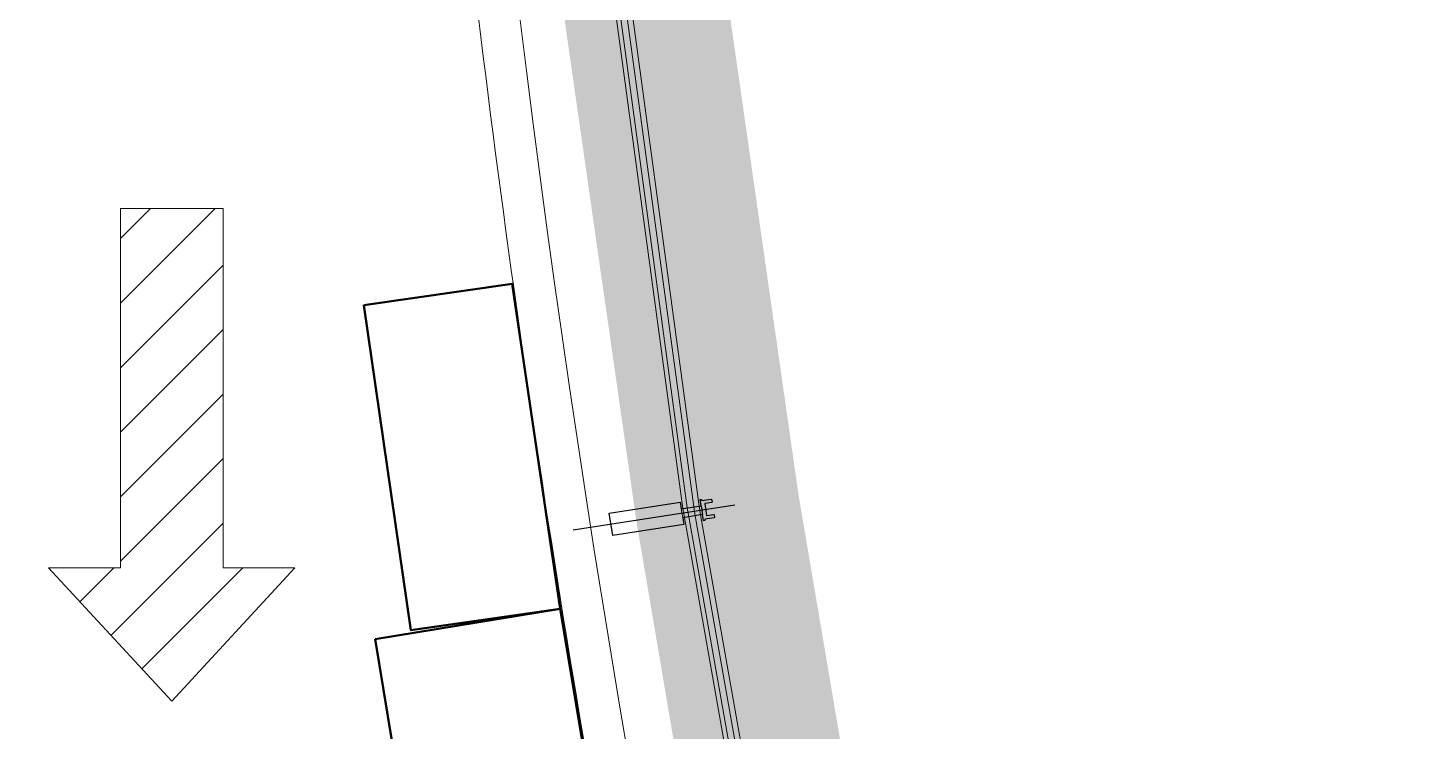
# Model space of a CAD drawing. Header units: centimetres. Extents: x 139057 to 200038, y 34824 to 80516.
# Drawn here: x 166752.8 to 167088.1, y 52100.7 to 52272.1 of the extents above; entities that cross this region are included whole.
import ezdxf

# ---------------------------------------------------------------- set-up
doc = ezdxf.new("R2010")
doc.units = ezdxf.units.CM
doc.header["$LTSCALE"] = 100
doc.linetypes.add('GI-ST-ESC-P1$0$CENTER', pattern=[50.8, 31.75, -6.35, 6.35, -6.35])
doc.linetypes.add('TRATTO-PUNTO', pattern=[1, 0.5, -0.25, 0, -0.25])
doc.layers.get('0').update_dxf_attribs({"lineweight": 0})
doc.layers.get('Defpoints').update_dxf_attribs({"lineweight": 0})
for name, color, linetype, lineweight in [('437_RIVESTIMENTI_001-AM_0', 13, 'Continuous', 0), ('441_SERRAMENTI_001-AM_0', 1, 'Continuous', 0), ('481_SIMBOLI_VVF_001-AM_0', 7, 'Continuous', 0), ('560_LAY_OUT_ARREDI_001-AM_0', 150, 'Continuous', 50)]:
    doc.layers.add(name, color=color, linetype=linetype, lineweight=lineweight)
for name, color, linetype in [('_s_09_Perimetro_proprietà', 40, 'Continuous'), ('A-FACCIATA MONTANTI', 13, 'Continuous'), ('GI-ST-ESC-P1$0$A-CLNG-GLAZ', 1, 'Continuous'), ('GI-ST-ESC-P1$0$A-GLAZ-MULL', 1, 'Continuous')]:
    doc.layers.add(name, color=color, linetype=linetype)

# ---------------------------------------------------------------- blocks, each defined once
blk = doc.blocks.new('GI-ST-ESC-P1$0$FRAME')
at = {"layer": 'Defpoints', "color": 11}
for p, q in [((5, 9.3), (5, 11)), ((18.5, 9.3), (18.5, 11)), ((34.2, 9.3), (34.2, 11)), ((44.9, 9.3), (44.9, 11)), ((5, -9.3), (5, -11)), ((18.5, -9.3), (18.5, -11)), ((34.2, -9.3), (34.2, -11)), ((44.9, -9.3), (44.9, -11))]:
    blk.add_line(p, q, dxfattribs=at)
at = {"layer": 'Defpoints'}
blk.add_line((49, 11), (49, -11), dxfattribs=at)
at = {"layer": 'GI-ST-ESC-P1$0$A-CLNG-GLAZ', "color": 11, "linetype": 'GI-ST-ESC-P1$0$CENTER'}
blk.add_line((-81.1, 0), (317.6, 0), dxfattribs=at)
at = {"layer": 'GI-ST-ESC-P1$0$A-GLAZ-MULL', "color": 11}
blk.add_line((0, 11), (0, -11), dxfattribs=at)
at = {"layer": 'GI-ST-ESC-P1$0$A-GLAZ-MULL', "color": 5}
blk.add_lwpolyline([(-3.3, 23), (-26.5, 23, 0.414214), (-27.5, 22), (-27.5, 16, 0.414214), (-26.5, 15), (-10, 15, -0.414214), (-9.5, 14.5), (-9.5, -14.5, -0.414214), (-10, -15), (-26.5, -15, 0.414214), (-27.5, -16), (-27.5, -22, 0.414214), (-26.5, -23), (-3.3, -23), (-3.3, -25, 0.414214), (-2.3, -26), (0, -26), (0, -11), (49, -11), (49, -27.5), (224, -27.5), (224, 27.5), (49, 27.5), (49, 11), (0, 11), (0, 26), (-2.3, 26, 0.414214), (-3.3, 25)], format="xyb", close=True, dxfattribs=at)
blk = doc.blocks.new('FRECCIA US ORIZZONTALE')
h = blk.add_hatch()
h.set_pattern_fill('ANSI31', color=256, scale=7, style=0)
h.set_pattern_definition([(45, (-5619.863, -3114.928), (-15.71545, 15.71545), [])])
h.paths.add_polyline_path([(0, 0), (-60, 65), (-25, 65), (-25, 240), (25, 240), (25, 65), (60, 65)])
blk.add_lwpolyline([(0, 0), (-60, 65), (-25, 65), (-25, 240), (25, 240), (25, 65), (60, 65)], close=True)
blk = doc.blocks.new('US')
at = {"rotation": 270}
blk.add_blockref('FRECCIA US ORIZZONTALE', (50, 0), dxfattribs=at)

msp = doc.modelspace()

# ---------------------------------------------------------------- linework, layer by layer
at = {"layer": '437_RIVESTIMENTI_001-AM_0'}
for radius, start, end in [(3743.55, 178.36649, 191.15133), (3753.55, 186.49928, 191.16042)]:
    msp.add_arc((170588.64, 52727.83, 0), radius, start, end, dxfattribs=at)
at = {"layer": '441_SERRAMENTI_001-AM_0', "elevation": 0}
for points in [[(166938.1, 52009.24), (166912.7, 52152.73), (166912.35, 52154.98), (166892.58, 52300.47), (166878.62, 52446.63), (166878.44, 52448.89), (166870.3, 52595.51), (166868, 52742.32), (166868.01, 52744.59), (166871.54, 52891.38), (166880.92, 53037.9), (166881.11, 53040.17), (166896.3, 53186.21), (166917.29, 53331.52), (166917.66, 53333.77), (166944.41, 53478.14), (166976.89, 53621.33), (166977.44, 53623.54), (167015.58, 53765.32), (167059.35, 53905.53)], [(166939.16, 52009.42), (166913.76, 52152.91), (166913.42, 52155.14), (166893.65, 52300.6), (166879.69, 52446.72), (166879.52, 52448.96), (166871.38, 52595.55), (166869.07, 52742.33), (166869.08, 52744.58), (166872.62, 52891.33), (166881.99, 53037.82), (166882.18, 53040.07), (166897.37, 53186.07), (166918.35, 53331.36), (166918.72, 53333.59), (166945.47, 53477.92), (166977.94, 53621.08), (166978.48, 53623.27), (167016.61, 53765.02), (167060.38, 53905.21)], [(166940.69, 52009.77), (166915.31, 52153.17), (166914.97, 52155.37), (166895.21, 52300.78), (166881.25, 52446.86), (166881.08, 52449.08), (166872.94, 52595.61), (166870.64, 52742.33), (166870.65, 52744.55), (166874.19, 52891.26), (166883.55, 53037.7), (166883.74, 53039.92), (166898.92, 53185.88), (166919.9, 53331.12), (166920.27, 53333.32), (166947.01, 53477.61), (166979.46, 53620.72), (166980, 53622.88), (167018.12, 53764.59), (167061.86, 53904.67)], [(166942.02, 52010.01), (166916.64, 52153.39), (166916.3, 52155.56), (166896.55, 52300.93), (166882.6, 52446.97), (166882.43, 52449.17), (166874.29, 52595.65), (166871.99, 52742.33), (166872, 52744.53), (166875.54, 52891.2), (166884.9, 53037.6), (166885.08, 53039.8), (166900.26, 53185.71), (166921.24, 53330.91), (166921.6, 53333.08), (166948.33, 53477.33), (166980.78, 53620.41), (166981.31, 53622.54), (167019.42, 53764.21), (167063.15, 53904.27)]]:
    msp.add_lwpolyline(points, dxfattribs=at)
at = {"layer": '560_LAY_OUT_ARREDI_001-AM_0', "elevation": 0}
for points in [[(166834.68, 52204.47), (166870.8, 52209.68), (166882.44, 52130.53), (166846.1, 52125.29), (166834.68, 52204.47)], [(166837.41, 52123.13), (166882.44, 52130.53), (166898.9, 52031.89), (166853.62, 52024.46), (166837.41, 52123.13)]]:
    msp.add_lwpolyline(points, dxfattribs=at)
at = {"layer": '_s_09_Perimetro_proprietà', "linetype": 'TRATTO-PUNTO', "ltscale": 200, "const_width": 40, "elevation": 0}
msp.add_lwpolyline([(167068.06, 53908.85), (167022.55, 53763.22), (166984.17, 53620.62), (166951.53, 53476.59), (166924.63, 53331.39), (166903.52, 53185.23), (166888.24, 53038.35), (166878.82, 52890.97), (166875.27, 52743.34), (166877.6, 52595.68), (166885.78, 52448.19), (166899.84, 52301.22), (166920.77, 52155.05), (166945.48, 52009.48), (166953.8, 51982.01), (166926.85, 51974.16), (166394.56, 51835.88), (166335.87, 51823.4), (165780.99, 51696.67, -0.048774), (165672.34, 52643.46), (165674.84, 53076.54), (165367.07, 53523.58, -0.128765), (166432.89, 55995.52)], format="xyb", dxfattribs=at)

# ---------------------------------------------------------------- block references
at = {"layer": '481_SIMBOLI_VVF_001-AM_0', "xscale": 0.5, "yscale": 0.5, "zscale": 0.5, "rotation": 89.99999999999999}
msp.add_blockref('US', (166787.86, 52083.01), dxfattribs=at)
at = {"layer": 'A-FACCIATA MONTANTI', "xscale": -0.1, "yscale": 0.1, "zscale": 0.1, "rotation": 8.87778898117979}
msp.add_blockref('GI-ST-ESC-P1$0$FRAME', (166916.97, 52154.55, 0), dxfattribs=at)

doc.saveas('drawing.dxf')
